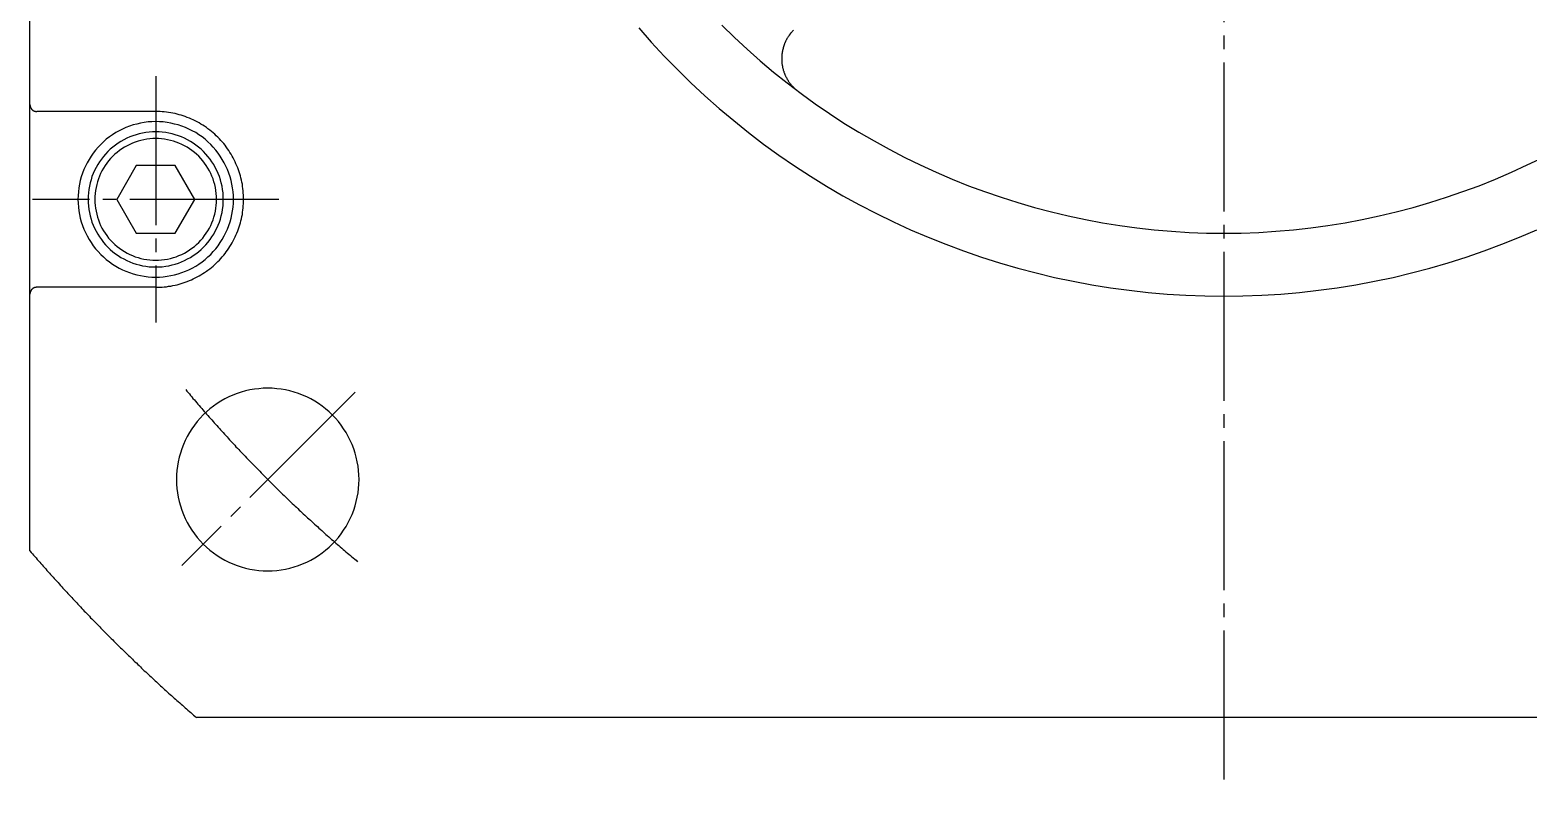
# Model space of a CAD drawing. Extents: x 0 to 920, y 0 to 461.
# Drawn here: x 738 to 848.8, y 223 to 278.9 of the extents above; entities that cross this region are included whole.
import ezdxf

# ---------------------------------------------------------------- set-up
doc = ezdxf.new("R2010")
doc.units = 0
doc.linetypes.add('DASH_CENTER', pattern=[14, 11, -1, 1, -1])
doc.layers.get('0').update_dxf_attribs({"linetype": 'CONTINUOUS'})

msp = doc.modelspace()

# ---------------------------------------------------------------- linework, layer by layer
at = {"color": 1, "linetype": 'DASH_CENTER'}
for p, q in [((826.34, 458.46), (826.34, 223.05)), ((747.34, 275.45), (747.34, 257.25)), ((756.44, 266.35), (738.24, 266.35)), ((762.09, 252.09), (749.27, 239.27))]:
    msp.add_line(p, q, dxfattribs=at)
at = {"color": 7, "linetype": 'CONTINUOUS'}
for p, q in [((738.04, 240.35), (738.04, 392.34)), ((747.34, 272.85), (738.54, 272.85)), ((745.9, 268.85), (744.46, 266.35)), ((748.79, 268.85), (745.9, 268.85)), ((750.23, 266.35), (748.79, 268.85)), ((744.46, 266.35), (745.9, 263.85)), ((748.79, 263.85), (750.23, 266.35)), ((745.9, 263.85), (748.79, 263.85)), ((747.34, 259.85), (738.54, 259.85)), ((826.34, 228.05), (750.35, 228.05)), ((902.34, 228.05), (826.34, 228.05)), ((853.34, 228.05), (826.34, 228.05))]:
    msp.add_line(p, q, dxfattribs=at)
for points in [[(789.22, 279.22, 0), (790.14, 278.32, 0), (791.09, 277.45, 0), (792.05, 276.59, 0), (793.04, 275.76, 0), (794.04, 274.96, 0), (795.07, 274.18, 0), (796.11, 273.42, 0), (797.17, 272.69, 0), (798.25, 271.99, 0), (799.35, 271.32, 0), (800.47, 270.67, 0), (801.59, 270.05, 0), (802.74, 269.45, 0), (803.89, 268.89, 0), (805.07, 268.35, 0), (806.25, 267.84, 0), (807.45, 267.36, 0), (808.65, 266.92, 0), (809.87, 266.5, 0), (811.1, 266.11, 0), (812.34, 265.75, 0), (813.59, 265.42, 0), (814.84, 265.12, 0), (816.1, 264.86, 0), (817.37, 264.62, 0), (818.64, 264.42, 0), (819.91, 264.24, 0), (821.2, 264.1, 0), (822.48, 263.99, 0), (823.77, 263.91, 0), (825.05, 263.86, 0), (826.34, 263.85, 0)], [(783.07, 279.02, 0), (784, 277.97, 0), (784.95, 276.94, 0), (785.93, 275.94, 0), (786.93, 274.96, 0), (787.96, 274, 0), (789.01, 273.07, 0), (790.09, 272.17, 0), (791.18, 271.29, 0), (792.3, 270.44, 0), (793.43, 269.62, 0), (794.59, 268.83, 0), (795.77, 268.06, 0), (796.96, 267.33, 0), (798.17, 266.62, 0), (799.4, 265.94, 0), (800.65, 265.3, 0), (801.91, 264.68, 0), (803.18, 264.1, 0), (804.47, 263.55, 0), (805.77, 263.03, 0), (807.09, 262.54, 0), (808.41, 262.08, 0), (809.75, 261.66, 0), (811.1, 261.27, 0), (812.46, 260.91, 0), (813.82, 260.58, 0), (815.19, 260.29, 0), (816.57, 260.04, 0), (817.96, 259.81, 0), (819.35, 259.63, 0), (820.74, 259.47, 0), (822.14, 259.35, 0), (823.54, 259.26, 0), (824.94, 259.21, 0), (826.34, 259.2, 0)], [(794.52, 278.87, 0), (794.49, 278.84, 0), (794.46, 278.81, 0), (794.44, 278.78, 0), (794.41, 278.75, 0), (794.38, 278.72, 0), (794.36, 278.69, 0), (794.33, 278.66, 0), (794.31, 278.63, 0), (794.28, 278.6, 0), (794.26, 278.57, 0), (794.23, 278.53, 0), (794.21, 278.5, 0), (794.18, 278.47, 0), (794.16, 278.44, 0), (794.14, 278.4, 0), (794.12, 278.37, 0), (794.1, 278.33, 0), (794.08, 278.3, 0), (794.05, 278.27, 0), (794.03, 278.23, 0), (794.01, 278.2, 0), (794, 278.16, 0), (793.98, 278.13, 0), (793.96, 278.09, 0), (793.94, 278.05, 0), (793.92, 278.02, 0), (793.91, 277.98, 0), (793.89, 277.94, 0), (793.88, 277.91, 0), (793.86, 277.87, 0), (793.85, 277.83, 0), (793.83, 277.8, 0), (793.82, 277.76, 0), (793.8, 277.72, 0), (793.79, 277.68, 0), (793.78, 277.64, 0), (793.77, 277.61, 0), (793.76, 277.57, 0), (793.75, 277.53, 0), (793.74, 277.49, 0), (793.73, 277.45, 0), (793.72, 277.41, 0), (793.71, 277.37, 0), (793.7, 277.33, 0), (793.69, 277.29, 0), (793.68, 277.25, 0), (793.68, 277.21, 0), (793.67, 277.17, 0), (793.67, 277.13, 0), (793.66, 277.1, 0), (793.66, 277.06, 0), (793.65, 277.01, 0), (793.65, 276.98, 0), (793.65, 276.94, 0), (793.64, 276.89, 0), (793.64, 276.86, 0), (793.64, 276.81, 0), (793.64, 276.77, 0), (793.64, 276.73, 0), (793.64, 276.69, 0), (793.64, 276.65, 0), (793.64, 276.61, 0), (793.65, 276.57, 0), (793.65, 276.53, 0), (793.65, 276.49, 0), (793.66, 276.45, 0), (793.66, 276.41, 0), (793.66, 276.37, 0), (793.67, 276.33, 0), (793.68, 276.3, 0), (793.68, 276.25, 0), (793.69, 276.21, 0), (793.7, 276.18, 0), (793.7, 276.14, 0), (793.71, 276.1, 0), (793.72, 276.06, 0), (793.73, 276.02, 0), (793.74, 275.98, 0), (793.75, 275.94, 0), (793.76, 275.9, 0), (793.77, 275.86, 0), (793.79, 275.83, 0), (793.8, 275.79, 0), (793.81, 275.75, 0), (793.83, 275.71, 0), (793.84, 275.68, 0), (793.85, 275.64, 0), (793.87, 275.6, 0), (793.88, 275.56, 0), (793.9, 275.53, 0), (793.92, 275.49, 0), (793.93, 275.45, 0), (793.95, 275.42, 0), (793.97, 275.38, 0), (793.99, 275.35, 0), (794.01, 275.31, 0), (794.03, 275.27, 0), (794.05, 275.24, 0), (794.07, 275.21, 0), (794.09, 275.17, 0), (794.11, 275.14, 0), (794.13, 275.1, 0), (794.15, 275.07, 0), (794.18, 275.04, 0), (794.2, 275, 0), (794.22, 274.97, 0), (794.25, 274.94, 0), (794.27, 274.91, 0), (794.3, 274.88, 0), (794.32, 274.85, 0), (794.35, 274.81, 0), (794.37, 274.78, 0), (794.4, 274.75, 0), (794.43, 274.72, 0), (794.45, 274.69, 0), (794.48, 274.67, 0), (794.51, 274.64, 0), (794.54, 274.61, 0), (794.57, 274.58, 0), (794.6, 274.55, 0), (794.62, 274.52, 0), (794.65, 274.5, 0), (794.68, 274.47, 0), (794.72, 274.45, 0), (794.75, 274.42, 0), (794.78, 274.4, 0), (794.81, 274.37, 0), (794.84, 274.35, 0)], [(738.04, 273.35, 0), (738.04, 273.34, 0), (738.04, 273.33, 0), (738.04, 273.33, 0), (738.04, 273.32, 0), (738.04, 273.32, 0), (738.04, 273.31, 0), (738.04, 273.3, 0), (738.04, 273.3, 0), (738.04, 273.29, 0), (738.05, 273.29, 0), (738.05, 273.28, 0), (738.05, 273.27, 0), (738.05, 273.27, 0), (738.05, 273.26, 0), (738.05, 273.25, 0), (738.05, 273.25, 0), (738.05, 273.24, 0), (738.05, 273.24, 0), (738.06, 273.23, 0), (738.06, 273.23, 0), (738.06, 273.22, 0), (738.06, 273.21, 0), (738.06, 273.21, 0), (738.06, 273.2, 0), (738.07, 273.19, 0), (738.07, 273.19, 0), (738.07, 273.18, 0), (738.07, 273.18, 0), (738.07, 273.17, 0), (738.08, 273.17, 0), (738.08, 273.16, 0), (738.08, 273.15, 0), (738.08, 273.15, 0), (738.09, 273.14, 0), (738.09, 273.14, 0), (738.09, 273.13, 0), (738.09, 273.13, 0), (738.1, 273.12, 0), (738.1, 273.12, 0), (738.1, 273.11, 0), (738.1, 273.11, 0), (738.11, 273.1, 0), (738.11, 273.1, 0), (738.11, 273.09, 0), (738.12, 273.08, 0), (738.12, 273.08, 0), (738.12, 273.07, 0), (738.13, 273.07, 0), (738.13, 273.06, 0), (738.13, 273.06, 0), (738.14, 273.05, 0), (738.14, 273.05, 0), (738.14, 273.04, 0), (738.15, 273.04, 0), (738.15, 273.03, 0), (738.16, 273.03, 0), (738.16, 273.02, 0), (738.16, 273.02, 0), (738.17, 273.01, 0), (738.17, 273.01, 0), (738.18, 273.01, 0), (738.18, 273, 0), (738.18, 273, 0), (738.19, 272.99, 0), (738.19, 272.99, 0), (738.2, 272.98, 0), (738.2, 272.98, 0), (738.21, 272.98, 0), (738.21, 272.97, 0), (738.22, 272.97, 0), (738.22, 272.96, 0), (738.23, 272.96, 0), (738.23, 272.96, 0), (738.23, 272.95, 0), (738.24, 272.95, 0), (738.24, 272.94, 0), (738.25, 272.94, 0), (738.25, 272.94, 0), (738.26, 272.93, 0), (738.26, 272.93, 0), (738.27, 272.93, 0), (738.27, 272.92, 0), (738.28, 272.92, 0), (738.28, 272.92, 0), (738.29, 272.91, 0), (738.3, 272.91, 0), (738.3, 272.91, 0), (738.31, 272.9, 0), (738.31, 272.9, 0), (738.32, 272.9, 0), (738.32, 272.9, 0), (738.33, 272.89, 0), (738.33, 272.89, 0), (738.34, 272.89, 0), (738.35, 272.89, 0), (738.35, 272.88, 0), (738.36, 272.88, 0), (738.36, 272.88, 0), (738.37, 272.88, 0), (738.37, 272.88, 0), (738.38, 272.87, 0), (738.38, 272.87, 0), (738.39, 272.87, 0), (738.4, 272.87, 0), (738.4, 272.87, 0), (738.41, 272.86, 0), (738.41, 272.86, 0), (738.42, 272.86, 0), (738.43, 272.86, 0), (738.43, 272.86, 0), (738.44, 272.86, 0), (738.45, 272.86, 0), (738.45, 272.86, 0), (738.46, 272.85, 0), (738.46, 272.85, 0), (738.47, 272.85, 0), (738.48, 272.85, 0), (738.48, 272.85, 0), (738.49, 272.85, 0), (738.49, 272.85, 0), (738.5, 272.85, 0), (738.5, 272.85, 0), (738.51, 272.85, 0), (738.52, 272.85, 0), (738.52, 272.85, 0), (738.53, 272.85, 0), (738.54, 272.85, 0), (738.54, 272.85, 0)], [(747.34, 259.85, 0), (747.5, 259.85, 0), (747.66, 259.85, 0), (747.82, 259.86, 0), (747.98, 259.88, 0), (748.14, 259.89, 0), (748.3, 259.92, 0), (748.45, 259.94, 0), (748.61, 259.97, 0), (748.77, 260, 0), (748.92, 260.04, 0), (749.08, 260.08, 0), (749.23, 260.13, 0), (749.38, 260.17, 0), (749.53, 260.23, 0), (749.68, 260.28, 0), (749.83, 260.34, 0), (749.98, 260.4, 0), (750.12, 260.47, 0), (750.26, 260.54, 0), (750.41, 260.61, 0), (750.55, 260.69, 0), (750.68, 260.77, 0), (750.82, 260.86, 0), (750.95, 260.94, 0), (751.09, 261.03, 0), (751.21, 261.12, 0), (751.34, 261.22, 0), (751.47, 261.32, 0), (751.59, 261.42, 0), (751.71, 261.53, 0), (751.82, 261.64, 0), (751.94, 261.75, 0), (752.05, 261.86, 0), (752.16, 261.98, 0), (752.26, 262.1, 0), (752.37, 262.22, 0), (752.47, 262.35, 0), (752.56, 262.47, 0), (752.66, 262.6, 0), (752.75, 262.74, 0), (752.83, 262.87, 0), (752.92, 263, 0), (753, 263.14, 0), (753.08, 263.28, 0), (753.15, 263.42, 0), (753.22, 263.57, 0), (753.28, 263.71, 0), (753.35, 263.86, 0), (753.41, 264.01, 0), (753.46, 264.16, 0), (753.51, 264.31, 0), (753.56, 264.46, 0), (753.61, 264.61, 0), (753.65, 264.77, 0), (753.68, 264.92, 0), (753.72, 265.08, 0), (753.75, 265.24, 0), (753.77, 265.39, 0), (753.79, 265.55, 0), (753.81, 265.71, 0), (753.82, 265.87, 0), (753.83, 266.03, 0), (753.84, 266.19, 0), (753.84, 266.35, 0), (753.84, 266.51, 0), (753.83, 266.67, 0), (753.82, 266.82, 0), (753.81, 266.98, 0), (753.79, 267.14, 0), (753.77, 267.3, 0), (753.75, 267.46, 0), (753.72, 267.61, 0), (753.68, 267.77, 0), (753.65, 267.93, 0), (753.61, 268.08, 0), (753.56, 268.23, 0), (753.51, 268.38, 0), (753.46, 268.54, 0), (753.41, 268.69, 0), (753.35, 268.83, 0), (753.28, 268.98, 0), (753.22, 269.12, 0), (753.15, 269.27, 0), (753.08, 269.41, 0), (753, 269.55, 0), (752.92, 269.69, 0), (752.83, 269.82, 0), (752.75, 269.96, 0), (752.66, 270.09, 0), (752.56, 270.22, 0), (752.47, 270.35, 0), (752.37, 270.47, 0), (752.26, 270.59, 0), (752.16, 270.71, 0), (752.05, 270.83, 0), (751.94, 270.94, 0), (751.82, 271.05, 0), (751.71, 271.16, 0), (751.59, 271.27, 0), (751.47, 271.37, 0), (751.34, 271.47, 0), (751.21, 271.57, 0), (751.09, 271.66, 0), (750.95, 271.75, 0), (750.82, 271.84, 0), (750.68, 271.92, 0), (750.55, 272, 0), (750.41, 272.08, 0), (750.26, 272.15, 0), (750.12, 272.22, 0), (749.98, 272.29, 0), (749.83, 272.35, 0), (749.68, 272.41, 0), (749.53, 272.47, 0), (749.38, 272.52, 0), (749.23, 272.57, 0), (749.08, 272.61, 0), (748.92, 272.65, 0), (748.77, 272.69, 0), (748.61, 272.72, 0), (748.45, 272.75, 0), (748.3, 272.78, 0), (748.14, 272.8, 0), (747.98, 272.81, 0), (747.82, 272.83, 0), (747.66, 272.84, 0), (747.5, 272.84, 0), (747.34, 272.85, 0)], [(753.09, 266.35, 0), (753.09, 266.63, 0), (753.06, 266.91, 0), (753.03, 267.19, 0), (752.98, 267.47, 0), (752.92, 267.74, 0), (752.84, 268.01, 0), (752.76, 268.28, 0), (752.65, 268.55, 0), (752.54, 268.81, 0), (752.41, 269.06, 0), (752.27, 269.3, 0), (752.12, 269.54, 0), (751.96, 269.77, 0), (751.79, 269.99, 0), (751.6, 270.21, 0), (751.41, 270.41, 0), (751.2, 270.61, 0), (750.99, 270.79, 0), (750.77, 270.96, 0), (750.54, 271.13, 0), (750.3, 271.28, 0), (750.05, 271.42, 0), (749.8, 271.54, 0), (749.54, 271.66, 0), (749.28, 271.76, 0), (749.01, 271.85, 0), (748.74, 271.92, 0), (748.46, 271.99, 0), (748.19, 272.03, 0), (747.9, 272.07, 0), (747.62, 272.09, 0), (747.34, 272.1, 0), (747.06, 272.09, 0), (746.78, 272.07, 0), (746.5, 272.03, 0), (746.22, 271.99, 0), (745.95, 271.92, 0), (745.67, 271.85, 0), (745.4, 271.76, 0), (745.14, 271.66, 0), (744.88, 271.54, 0), (744.63, 271.42, 0), (744.39, 271.28, 0), (744.15, 271.13, 0), (743.92, 270.96, 0), (743.69, 270.79, 0), (743.48, 270.61, 0), (743.28, 270.41, 0), (743.08, 270.21, 0), (742.9, 269.99, 0), (742.72, 269.77, 0), (742.56, 269.54, 0), (742.41, 269.3, 0), (742.27, 269.06, 0), (742.14, 268.81, 0), (742.03, 268.55, 0), (741.93, 268.28, 0), (741.84, 268.01, 0), (741.76, 267.74, 0), (741.7, 267.47, 0), (741.65, 267.19, 0), (741.62, 266.91, 0), (741.6, 266.63, 0), (741.59, 266.35, 0), (741.6, 266.06, 0), (741.62, 265.78, 0), (741.65, 265.5, 0), (741.7, 265.22, 0), (741.76, 264.95, 0), (741.84, 264.68, 0), (741.93, 264.41, 0), (742.03, 264.15, 0), (742.14, 263.89, 0), (742.27, 263.64, 0), (742.41, 263.39, 0), (742.56, 263.15, 0), (742.72, 262.92, 0), (742.9, 262.7, 0), (743.08, 262.49, 0), (743.28, 262.28, 0), (743.48, 262.09, 0), (743.69, 261.9, 0), (743.92, 261.73, 0), (744.15, 261.56, 0), (744.39, 261.41, 0), (744.63, 261.27, 0), (744.88, 261.15, 0), (745.14, 261.03, 0), (745.4, 260.93, 0), (745.67, 260.84, 0), (745.95, 260.77, 0), (746.22, 260.71, 0), (746.5, 260.66, 0), (746.78, 260.62, 0), (747.06, 260.6, 0), (747.34, 260.6, 0), (747.62, 260.6, 0), (747.9, 260.62, 0), (748.19, 260.66, 0), (748.46, 260.71, 0), (748.74, 260.77, 0), (749.01, 260.84, 0), (749.28, 260.93, 0), (749.54, 261.03, 0), (749.8, 261.15, 0), (750.05, 261.27, 0), (750.3, 261.41, 0), (750.54, 261.56, 0), (750.77, 261.73, 0), (750.99, 261.9, 0), (751.2, 262.09, 0), (751.41, 262.28, 0), (751.6, 262.49, 0), (751.79, 262.7, 0), (751.96, 262.92, 0), (752.12, 263.15, 0), (752.27, 263.39, 0), (752.41, 263.64, 0), (752.54, 263.89, 0), (752.65, 264.15, 0), (752.76, 264.41, 0), (752.84, 264.68, 0), (752.92, 264.95, 0), (752.98, 265.22, 0), (753.03, 265.5, 0), (753.06, 265.78, 0), (753.09, 266.06, 0), (753.09, 266.35, 0)], [(752.34, 266.35, 0), (752.34, 266.59, 0), (752.32, 266.84, 0), (752.29, 267.08, 0), (752.25, 267.32, 0), (752.19, 267.56, 0), (752.13, 267.8, 0), (752.05, 268.03, 0), (751.96, 268.26, 0), (751.86, 268.48, 0), (751.75, 268.7, 0), (751.63, 268.92, 0), (751.5, 269.12, 0), (751.36, 269.32, 0), (751.21, 269.52, 0), (751.05, 269.7, 0), (750.88, 269.88, 0), (750.7, 270.05, 0), (750.51, 270.21, 0), (750.32, 270.36, 0), (750.12, 270.5, 0), (749.91, 270.63, 0), (749.7, 270.76, 0), (749.48, 270.87, 0), (749.25, 270.97, 0), (749.03, 271.05, 0), (748.79, 271.13, 0), (748.56, 271.2, 0), (748.32, 271.25, 0), (748.08, 271.29, 0), (747.83, 271.32, 0), (747.59, 271.34, 0), (747.34, 271.35, 0), (747.1, 271.34, 0), (746.85, 271.32, 0), (746.61, 271.29, 0), (746.37, 271.25, 0), (746.13, 271.2, 0), (745.89, 271.13, 0), (745.66, 271.05, 0), (745.43, 270.97, 0), (745.2, 270.87, 0), (744.99, 270.76, 0), (744.77, 270.63, 0), (744.56, 270.5, 0), (744.36, 270.36, 0), (744.17, 270.21, 0), (743.98, 270.05, 0), (743.81, 269.88, 0), (743.64, 269.7, 0), (743.48, 269.52, 0), (743.33, 269.32, 0), (743.18, 269.12, 0), (743.05, 268.92, 0), (742.93, 268.7, 0), (742.82, 268.48, 0), (742.72, 268.26, 0), (742.63, 268.03, 0), (742.56, 267.8, 0), (742.49, 267.56, 0), (742.44, 267.32, 0), (742.4, 267.08, 0), (742.37, 266.84, 0), (742.35, 266.59, 0), (742.34, 266.35, 0), (742.35, 266.1, 0), (742.37, 265.86, 0), (742.4, 265.61, 0), (742.44, 265.37, 0), (742.49, 265.13, 0), (742.56, 264.89, 0), (742.63, 264.66, 0), (742.72, 264.43, 0), (742.82, 264.21, 0), (742.93, 263.99, 0), (743.05, 263.78, 0), (743.18, 263.57, 0), (743.33, 263.37, 0), (743.48, 263.17, 0), (743.64, 262.99, 0), (743.81, 262.81, 0), (743.98, 262.64, 0), (744.17, 262.48, 0), (744.36, 262.33, 0), (744.56, 262.19, 0), (744.77, 262.06, 0), (744.99, 261.94, 0), (745.2, 261.83, 0), (745.43, 261.73, 0), (745.66, 261.64, 0), (745.89, 261.56, 0), (746.13, 261.5, 0), (746.37, 261.44, 0), (746.61, 261.4, 0), (746.85, 261.37, 0), (747.1, 261.35, 0), (747.34, 261.35, 0), (747.59, 261.35, 0), (747.83, 261.37, 0), (748.08, 261.4, 0), (748.32, 261.44, 0), (748.56, 261.5, 0), (748.79, 261.56, 0), (749.03, 261.64, 0), (749.25, 261.73, 0), (749.48, 261.83, 0), (749.7, 261.94, 0), (749.91, 262.06, 0), (750.12, 262.19, 0), (750.32, 262.33, 0), (750.51, 262.48, 0), (750.7, 262.64, 0), (750.88, 262.81, 0), (751.05, 262.99, 0), (751.21, 263.17, 0), (751.36, 263.37, 0), (751.5, 263.57, 0), (751.63, 263.78, 0), (751.75, 263.99, 0), (751.86, 264.21, 0), (751.96, 264.43, 0), (752.05, 264.66, 0), (752.13, 264.89, 0), (752.19, 265.13, 0), (752.25, 265.37, 0), (752.29, 265.61, 0), (752.32, 265.86, 0), (752.34, 266.1, 0), (752.34, 266.35, 0)], [(751.84, 266.35, 0), (751.84, 266.57, 0), (751.82, 266.79, 0), (751.79, 267.01, 0), (751.76, 267.22, 0), (751.71, 267.44, 0), (751.65, 267.65, 0), (751.58, 267.86, 0), (751.5, 268.07, 0), (751.41, 268.27, 0), (751.31, 268.47, 0), (751.2, 268.66, 0), (751.08, 268.85, 0), (750.96, 269.03, 0), (750.82, 269.2, 0), (750.68, 269.37, 0), (750.52, 269.53, 0), (750.36, 269.68, 0), (750.2, 269.82, 0), (750.02, 269.96, 0), (749.84, 270.09, 0), (749.66, 270.21, 0), (749.46, 270.31, 0), (749.27, 270.41, 0), (749.06, 270.5, 0), (748.86, 270.58, 0), (748.65, 270.65, 0), (748.43, 270.71, 0), (748.22, 270.76, 0), (748, 270.8, 0), (747.78, 270.82, 0), (747.56, 270.84, 0), (747.34, 270.85, 0), (747.12, 270.84, 0), (746.9, 270.82, 0), (746.68, 270.8, 0), (746.46, 270.76, 0), (746.25, 270.71, 0), (746.04, 270.65, 0), (745.83, 270.58, 0), (745.62, 270.5, 0), (745.42, 270.41, 0), (745.22, 270.31, 0), (745.03, 270.21, 0), (744.84, 270.09, 0), (744.66, 269.96, 0), (744.49, 269.82, 0), (744.32, 269.68, 0), (744.16, 269.53, 0), (744.01, 269.37, 0), (743.86, 269.2, 0), (743.73, 269.03, 0), (743.6, 268.85, 0), (743.48, 268.66, 0), (743.37, 268.47, 0), (743.27, 268.27, 0), (743.18, 268.07, 0), (743.11, 267.86, 0), (743.04, 267.65, 0), (742.98, 267.44, 0), (742.93, 267.22, 0), (742.89, 267.01, 0), (742.86, 266.79, 0), (742.85, 266.57, 0), (742.84, 266.35, 0), (742.85, 266.12, 0), (742.86, 265.9, 0), (742.89, 265.69, 0), (742.93, 265.47, 0), (742.98, 265.25, 0), (743.04, 265.04, 0), (743.11, 264.83, 0), (743.18, 264.62, 0), (743.27, 264.42, 0), (743.37, 264.23, 0), (743.48, 264.03, 0), (743.6, 263.85, 0), (743.73, 263.67, 0), (743.86, 263.49, 0), (744.01, 263.32, 0), (744.16, 263.16, 0), (744.32, 263.01, 0), (744.49, 262.87, 0), (744.66, 262.73, 0), (744.84, 262.61, 0), (745.03, 262.49, 0), (745.22, 262.38, 0), (745.42, 262.28, 0), (745.62, 262.19, 0), (745.83, 262.11, 0), (746.04, 262.04, 0), (746.25, 261.98, 0), (746.46, 261.93, 0), (746.68, 261.89, 0), (746.9, 261.87, 0), (747.12, 261.85, 0), (747.34, 261.85, 0), (747.56, 261.85, 0), (747.78, 261.87, 0), (748, 261.89, 0), (748.22, 261.93, 0), (748.43, 261.98, 0), (748.65, 262.04, 0), (748.86, 262.11, 0), (749.06, 262.19, 0), (749.27, 262.28, 0), (749.46, 262.38, 0), (749.66, 262.49, 0), (749.84, 262.61, 0), (750.02, 262.73, 0), (750.2, 262.87, 0), (750.36, 263.01, 0), (750.52, 263.16, 0), (750.68, 263.32, 0), (750.82, 263.49, 0), (750.96, 263.67, 0), (751.08, 263.85, 0), (751.2, 264.03, 0), (751.31, 264.23, 0), (751.41, 264.42, 0), (751.5, 264.62, 0), (751.58, 264.83, 0), (751.65, 265.04, 0), (751.71, 265.25, 0), (751.76, 265.47, 0), (751.79, 265.69, 0), (751.82, 265.9, 0), (751.84, 266.12, 0), (751.84, 266.35, 0)], [(826.34, 263.85, 0), (827.63, 263.86, 0), (828.92, 263.91, 0), (830.2, 263.99, 0), (831.49, 264.1, 0), (832.77, 264.24, 0), (834.04, 264.41, 0), (835.32, 264.62, 0), (836.58, 264.86, 0), (837.84, 265.12, 0), (839.1, 265.42, 0), (840.34, 265.75, 0), (841.58, 266.11, 0), (842.81, 266.5, 0), (844.03, 266.92, 0), (845.24, 267.36, 0), (846.43, 267.84, 0), (847.62, 268.35, 0), (848.79, 268.89, 0), (849.95, 269.45, 0)], [(826.34, 259.2, 0), (827.74, 259.21, 0), (829.15, 259.26, 0), (830.55, 259.35, 0), (831.94, 259.47, 0), (833.34, 259.63, 0), (834.73, 259.81, 0), (836.11, 260.04, 0), (837.49, 260.29, 0), (838.86, 260.58, 0), (840.23, 260.91, 0), (841.58, 261.27, 0), (842.93, 261.66, 0), (844.27, 262.08, 0), (845.6, 262.54, 0), (846.91, 263.03, 0), (848.21, 263.55, 0), (849.5, 264.1, 0)], [(738.54, 259.85, 0), (738.54, 259.85, 0), (738.53, 259.85, 0), (738.52, 259.85, 0), (738.52, 259.85, 0), (738.51, 259.85, 0), (738.5, 259.85, 0), (738.5, 259.84, 0), (738.49, 259.84, 0), (738.49, 259.84, 0), (738.48, 259.84, 0), (738.48, 259.84, 0), (738.47, 259.84, 0), (738.46, 259.84, 0), (738.46, 259.84, 0), (738.45, 259.84, 0), (738.45, 259.84, 0), (738.44, 259.83, 0), (738.43, 259.83, 0), (738.43, 259.83, 0), (738.42, 259.83, 0), (738.41, 259.83, 0), (738.41, 259.83, 0), (738.4, 259.83, 0), (738.4, 259.82, 0), (738.39, 259.82, 0), (738.38, 259.82, 0), (738.38, 259.82, 0), (738.37, 259.82, 0), (738.37, 259.81, 0), (738.36, 259.81, 0), (738.36, 259.81, 0), (738.35, 259.81, 0), (738.35, 259.81, 0), (738.34, 259.8, 0), (738.33, 259.8, 0), (738.33, 259.8, 0), (738.32, 259.8, 0), (738.32, 259.79, 0), (738.31, 259.79, 0), (738.31, 259.79, 0), (738.3, 259.78, 0), (738.3, 259.78, 0), (738.29, 259.78, 0), (738.28, 259.77, 0), (738.28, 259.77, 0), (738.27, 259.77, 0), (738.27, 259.76, 0), (738.26, 259.76, 0), (738.26, 259.76, 0), (738.25, 259.75, 0), (738.25, 259.75, 0), (738.24, 259.75, 0), (738.24, 259.74, 0), (738.23, 259.74, 0), (738.23, 259.74, 0), (738.23, 259.73, 0), (738.22, 259.73, 0), (738.22, 259.73, 0), (738.21, 259.72, 0), (738.21, 259.72, 0), (738.2, 259.71, 0), (738.2, 259.71, 0), (738.19, 259.7, 0), (738.19, 259.7, 0), (738.18, 259.69, 0), (738.18, 259.69, 0), (738.18, 259.69, 0), (738.17, 259.68, 0), (738.17, 259.68, 0), (738.16, 259.67, 0), (738.16, 259.67, 0), (738.16, 259.66, 0), (738.15, 259.66, 0), (738.15, 259.65, 0), (738.14, 259.65, 0), (738.14, 259.64, 0), (738.14, 259.64, 0), (738.13, 259.63, 0), (738.13, 259.63, 0), (738.13, 259.62, 0), (738.12, 259.62, 0), (738.12, 259.61, 0), (738.12, 259.61, 0), (738.11, 259.6, 0), (738.11, 259.6, 0), (738.11, 259.59, 0), (738.1, 259.59, 0), (738.1, 259.58, 0), (738.1, 259.58, 0), (738.1, 259.57, 0), (738.09, 259.57, 0), (738.09, 259.56, 0), (738.09, 259.55, 0), (738.09, 259.55, 0), (738.08, 259.54, 0), (738.08, 259.54, 0), (738.08, 259.53, 0), (738.08, 259.53, 0), (738.07, 259.52, 0), (738.07, 259.51, 0), (738.07, 259.51, 0), (738.07, 259.5, 0), (738.07, 259.5, 0), (738.06, 259.49, 0), (738.06, 259.49, 0), (738.06, 259.48, 0), (738.06, 259.47, 0), (738.06, 259.47, 0), (738.06, 259.46, 0), (738.05, 259.46, 0), (738.05, 259.45, 0), (738.05, 259.44, 0), (738.05, 259.44, 0), (738.05, 259.43, 0), (738.05, 259.43, 0), (738.05, 259.42, 0), (738.05, 259.41, 0), (738.05, 259.41, 0), (738.04, 259.4, 0), (738.04, 259.39, 0), (738.04, 259.39, 0), (738.04, 259.38, 0), (738.04, 259.38, 0), (738.04, 259.37, 0), (738.04, 259.37, 0), (738.04, 259.36, 0), (738.04, 259.35, 0), (738.04, 259.35, 0)], [(762.38, 245.64, 0), (762.37, 245.97, 0), (762.35, 246.3, 0), (762.31, 246.63, 0), (762.25, 246.95, 0), (762.18, 247.28, 0), (762.09, 247.59, 0), (761.99, 247.91, 0), (761.87, 248.22, 0), (761.73, 248.52, 0), (761.58, 248.82, 0), (761.42, 249.11, 0), (761.24, 249.39, 0), (761.05, 249.66, 0), (760.85, 249.92, 0), (760.63, 250.17, 0), (760.4, 250.41, 0), (760.16, 250.64, 0), (759.91, 250.85, 0), (759.65, 251.06, 0), (759.38, 251.25, 0), (759.1, 251.43, 0), (758.81, 251.59, 0), (758.52, 251.74, 0), (758.21, 251.87, 0), (757.9, 251.99, 0), (757.59, 252.09, 0), (757.27, 252.18, 0), (756.95, 252.26, 0), (756.62, 252.31, 0), (756.29, 252.35, 0), (755.96, 252.38, 0), (755.63, 252.39, 0), (755.3, 252.38, 0), (754.97, 252.35, 0), (754.64, 252.31, 0), (754.31, 252.26, 0), (753.99, 252.18, 0), (753.67, 252.09, 0), (753.36, 251.99, 0), (753.05, 251.87, 0), (752.75, 251.74, 0), (752.45, 251.59, 0), (752.16, 251.43, 0), (751.88, 251.25, 0), (751.61, 251.06, 0), (751.35, 250.85, 0), (751.1, 250.64, 0), (750.86, 250.41, 0), (750.63, 250.17, 0), (750.41, 249.92, 0), (750.21, 249.66, 0), (750.02, 249.39, 0), (749.84, 249.11, 0), (749.68, 248.82, 0), (749.53, 248.52, 0), (749.39, 248.22, 0), (749.28, 247.91, 0), (749.17, 247.59, 0), (749.08, 247.28, 0), (749.01, 246.95, 0), (748.95, 246.63, 0), (748.91, 246.3, 0), (748.89, 245.97, 0), (748.88, 245.64, 0), (748.89, 245.3, 0), (748.91, 244.97, 0), (748.95, 244.65, 0), (749.01, 244.32, 0), (749.08, 244, 0), (749.17, 243.68, 0), (749.28, 243.36, 0), (749.39, 243.05, 0), (749.53, 242.75, 0), (749.68, 242.45, 0), (749.84, 242.16, 0), (750.02, 241.88, 0), (750.21, 241.62, 0), (750.41, 241.35, 0), (750.63, 241.1, 0), (750.86, 240.86, 0), (751.1, 240.63, 0), (751.35, 240.42, 0), (751.61, 240.21, 0), (751.88, 240.02, 0), (752.16, 239.85, 0), (752.45, 239.68, 0), (752.75, 239.53, 0), (753.05, 239.4, 0), (753.36, 239.28, 0), (753.67, 239.18, 0), (753.99, 239.09, 0), (754.31, 239.01, 0), (754.64, 238.96, 0), (754.97, 238.92, 0), (755.3, 238.89, 0), (755.63, 238.89, 0), (755.96, 238.89, 0), (756.29, 238.92, 0), (756.62, 238.96, 0), (756.95, 239.01, 0), (757.27, 239.09, 0), (757.59, 239.18, 0), (757.9, 239.28, 0), (758.21, 239.4, 0), (758.52, 239.53, 0), (758.81, 239.68, 0), (759.1, 239.85, 0), (759.38, 240.02, 0), (759.65, 240.21, 0), (759.91, 240.42, 0), (760.16, 240.63, 0), (760.4, 240.86, 0), (760.63, 241.1, 0), (760.85, 241.35, 0), (761.05, 241.62, 0), (761.24, 241.88, 0), (761.42, 242.16, 0), (761.58, 242.45, 0), (761.73, 242.75, 0), (761.87, 243.05, 0), (761.99, 243.36, 0), (762.09, 243.68, 0), (762.18, 244, 0), (762.25, 244.32, 0), (762.31, 244.65, 0), (762.35, 244.97, 0), (762.37, 245.3, 0), (762.38, 245.64, 0)], [(738.04, 240.35, 0), (738.13, 240.25, 0), (738.22, 240.14, 0), (738.31, 240.04, 0), (738.4, 239.94, 0), (738.49, 239.84, 0), (738.58, 239.73, 0), (738.67, 239.63, 0), (738.76, 239.53, 0), (738.85, 239.43, 0), (738.94, 239.32, 0), (739.03, 239.22, 0), (739.12, 239.12, 0), (739.21, 239.02, 0), (739.3, 238.92, 0), (739.39, 238.81, 0), (739.48, 238.71, 0), (739.57, 238.61, 0), (739.66, 238.51, 0), (739.75, 238.41, 0), (739.84, 238.31, 0), (739.93, 238.21, 0), (740.02, 238.11, 0), (740.12, 238.01, 0), (740.21, 237.91, 0), (740.3, 237.81, 0), (740.39, 237.7, 0), (740.48, 237.6, 0), (740.57, 237.5, 0), (740.67, 237.4, 0), (740.76, 237.3, 0), (740.85, 237.2, 0), (740.94, 237.1, 0), (741.04, 237, 0), (741.13, 236.91, 0), (741.22, 236.81, 0), (741.32, 236.71, 0), (741.41, 236.61, 0), (741.5, 236.51, 0), (741.59, 236.41, 0), (741.69, 236.31, 0), (741.78, 236.21, 0), (741.88, 236.11, 0), (741.97, 236.01, 0), (742.06, 235.91, 0), (742.16, 235.82, 0), (742.25, 235.72, 0), (742.35, 235.62, 0), (742.44, 235.52, 0), (742.53, 235.42, 0), (742.63, 235.33, 0), (742.72, 235.23, 0), (742.82, 235.13, 0), (742.91, 235.03, 0), (743.01, 234.94, 0), (743.1, 234.84, 0), (743.2, 234.74, 0), (743.29, 234.65, 0), (743.39, 234.55, 0), (743.48, 234.45, 0), (743.58, 234.35, 0), (743.68, 234.26, 0), (743.77, 234.16, 0), (743.87, 234.06, 0), (743.96, 233.97, 0), (744.06, 233.87, 0), (744.16, 233.78, 0), (744.25, 233.68, 0), (744.35, 233.58, 0), (744.45, 233.49, 0), (744.54, 233.39, 0), (744.64, 233.3, 0), (744.74, 233.2, 0), (744.84, 233.11, 0), (744.93, 233.01, 0), (745.03, 232.92, 0), (745.13, 232.82, 0), (745.22, 232.73, 0), (745.32, 232.63, 0), (745.42, 232.54, 0), (745.52, 232.44, 0), (745.62, 232.35, 0), (745.71, 232.25, 0), (745.81, 232.16, 0), (745.91, 232.07, 0), (746.01, 231.97, 0), (746.11, 231.88, 0), (746.21, 231.78, 0), (746.3, 231.69, 0), (746.4, 231.6, 0), (746.5, 231.5, 0), (746.6, 231.41, 0), (746.7, 231.32, 0), (746.8, 231.23, 0), (746.9, 231.13, 0), (747, 231.04, 0), (747.1, 230.95, 0), (747.2, 230.85, 0), (747.3, 230.76, 0), (747.4, 230.67, 0), (747.5, 230.58, 0), (747.6, 230.49, 0), (747.7, 230.39, 0), (747.8, 230.3, 0), (747.9, 230.21, 0), (748, 230.12, 0), (748.1, 230.03, 0), (748.2, 229.94, 0), (748.3, 229.84, 0), (748.41, 229.75, 0), (748.51, 229.66, 0), (748.61, 229.57, 0), (748.71, 229.48, 0), (748.81, 229.39, 0), (748.91, 229.3, 0), (749.01, 229.21, 0), (749.12, 229.12, 0), (749.22, 229.03, 0), (749.32, 228.94, 0), (749.42, 228.85, 0), (749.52, 228.76, 0), (749.63, 228.67, 0), (749.73, 228.58, 0), (749.83, 228.49, 0), (749.93, 228.4, 0), (750.04, 228.31, 0), (750.14, 228.22, 0), (750.24, 228.13, 0), (750.35, 228.05, 0)]]:
    msp.add_polyline3d(points, dxfattribs=at)
at = {"color": 1, "linetype": 'DASH_CENTER'}
msp.add_polyline3d([(749.56, 252.28, 0), (749.65, 252.17, 0), (749.74, 252.06, 0), (749.83, 251.96, 0), (749.92, 251.85, 0), (750.01, 251.74, 0), (750.1, 251.63, 0), (750.2, 251.53, 0), (750.29, 251.42, 0), (750.38, 251.31, 0), (750.47, 251.21, 0), (750.56, 251.1, 0), (750.65, 250.99, 0), (750.75, 250.89, 0), (750.84, 250.78, 0), (750.93, 250.67, 0), (751.02, 250.57, 0), (751.11, 250.46, 0), (751.21, 250.36, 0), (751.3, 250.25, 0), (751.39, 250.15, 0), (751.49, 250.04, 0), (751.58, 249.93, 0), (751.67, 249.83, 0), (751.77, 249.72, 0), (751.86, 249.62, 0), (751.95, 249.51, 0), (752.05, 249.41, 0), (752.14, 249.31, 0), (752.24, 249.2, 0), (752.33, 249.1, 0), (752.43, 248.99, 0), (752.52, 248.89, 0), (752.62, 248.78, 0), (752.71, 248.68, 0), (752.81, 248.58, 0), (752.9, 248.47, 0), (753, 248.37, 0), (753.09, 248.27, 0), (753.19, 248.17, 0), (753.28, 248.06, 0), (753.38, 247.96, 0), (753.48, 247.86, 0), (753.57, 247.75, 0), (753.67, 247.65, 0), (753.77, 247.55, 0), (753.86, 247.45, 0), (753.96, 247.35, 0), (754.06, 247.25, 0), (754.15, 247.14, 0), (754.25, 247.04, 0), (754.35, 246.94, 0), (754.45, 246.84, 0), (754.55, 246.74, 0), (754.64, 246.64, 0), (754.74, 246.54, 0), (754.84, 246.44, 0), (754.94, 246.34, 0), (755.04, 246.24, 0), (755.14, 246.13, 0), (755.24, 246.03, 0), (755.33, 245.94, 0), (755.43, 245.84, 0), (755.53, 245.74, 0), (755.63, 245.64, 0), (755.73, 245.54, 0), (755.83, 245.44, 0), (755.93, 245.34, 0), (756.03, 245.24, 0), (756.13, 245.14, 0), (756.23, 245.04, 0), (756.33, 244.94, 0), (756.43, 244.84, 0), (756.53, 244.75, 0), (756.63, 244.65, 0), (756.73, 244.55, 0), (756.84, 244.45, 0), (756.94, 244.35, 0), (757.04, 244.26, 0), (757.14, 244.16, 0), (757.24, 244.06, 0), (757.34, 243.97, 0), (757.44, 243.87, 0), (757.55, 243.77, 0), (757.65, 243.67, 0), (757.75, 243.58, 0), (757.85, 243.48, 0), (757.96, 243.38, 0), (758.06, 243.29, 0), (758.16, 243.19, 0), (758.26, 243.1, 0), (758.37, 243, 0), (758.47, 242.91, 0), (758.57, 242.81, 0), (758.68, 242.72, 0), (758.78, 242.62, 0), (758.88, 242.53, 0), (758.99, 242.43, 0), (759.09, 242.34, 0), (759.2, 242.24, 0), (759.3, 242.15, 0), (759.41, 242.05, 0), (759.51, 241.96, 0), (759.62, 241.87, 0), (759.72, 241.77, 0), (759.83, 241.68, 0), (759.93, 241.58, 0), (760.03, 241.49, 0), (760.14, 241.4, 0), (760.25, 241.3, 0), (760.35, 241.21, 0), (760.46, 241.12, 0), (760.56, 241.03, 0), (760.67, 240.93, 0), (760.78, 240.84, 0), (760.88, 240.75, 0), (760.99, 240.66, 0), (761.1, 240.56, 0), (761.2, 240.47, 0), (761.31, 240.38, 0), (761.41, 240.29, 0), (761.52, 240.2, 0), (761.63, 240.11, 0), (761.74, 240.02, 0), (761.84, 239.93, 0), (761.95, 239.84, 0), (762.06, 239.75, 0), (762.17, 239.66, 0), (762.27, 239.56, 0)], dxfattribs=at)

doc.saveas('drawing.dxf')
